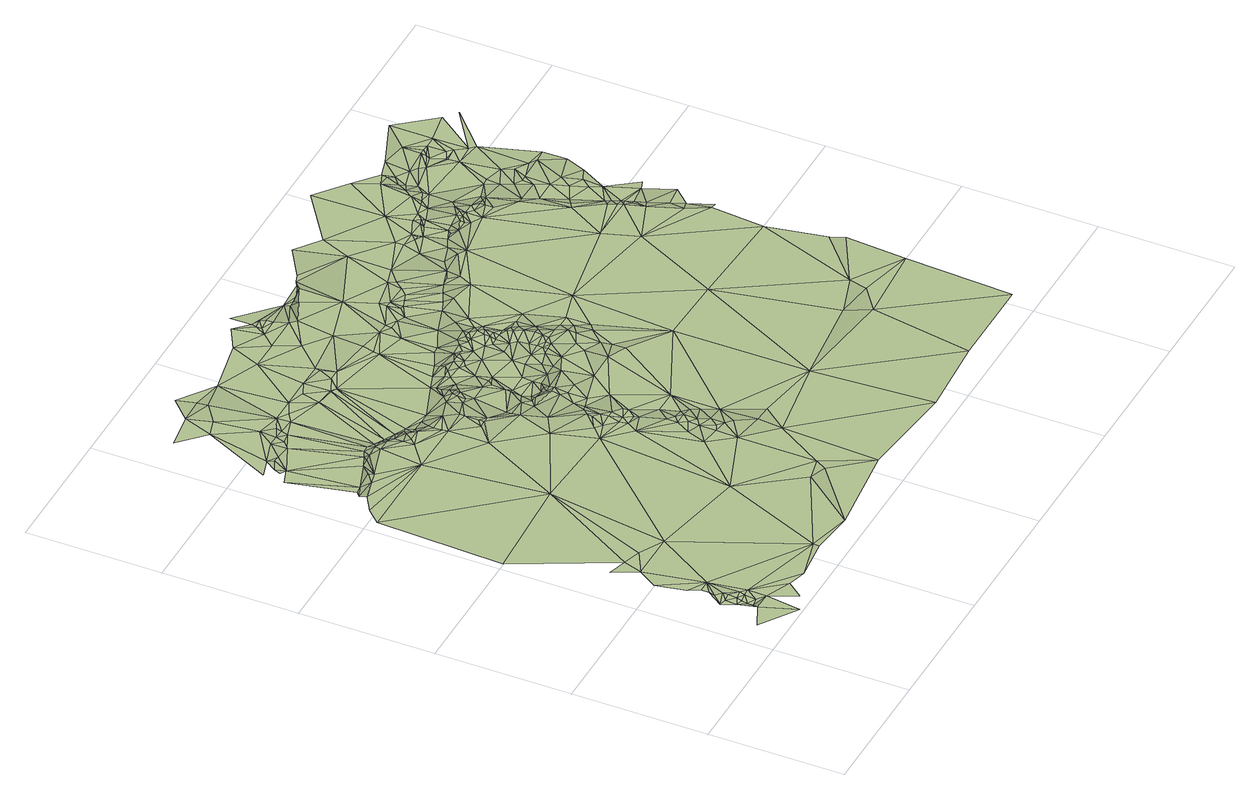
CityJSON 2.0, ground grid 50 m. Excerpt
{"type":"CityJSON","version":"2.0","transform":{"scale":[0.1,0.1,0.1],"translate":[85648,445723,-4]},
"CityObjects":{
"terrain1":{"type":"TINRelief","geometry":[{"type":"CompositeSurface","lod":"1","boundaries":[[[0,1,2]],[[3,4,2]],[[3,2,5]],[[1,6,2]],[[4,7,8]],[[5,2,6]],[[9,4,3]],[[10,7,4]],[[7,11,8]],[[9,10,4]],[[8,12,13]],[[3,5,14]],[[11,12,8]],[[9,3,15]],[[10,16,7]],[[5,6,14]],[[15,3,14]],[[16,11,7]],[[9,15,10]],[[17,16,10]],[[17,10,15]],[[17,11,16]],[[15,14,18]],[[18,14,6]],[[19,13,12]],[[19,12,11]],[[20,21,19]],[[19,21,22]],[[19,22,13]],[[17,15,18]],[[17,19,11]],[[17,18,19]],[[23,24,6]],[[18,6,24]],[[20,19,25]],[[25,26,27]],[[18,24,28]],[[25,29,26]],[[19,30,25]],[[19,18,31]],[[18,28,31]],[[25,30,29]],[[32,26,33]],[[19,31,30]],[[34,32,33]],[[26,29,33]],[[28,35,31]],[[30,33,29]],[[34,36,37]],[[35,38,31]],[[39,40,41]],[[42,39,43]],[[36,40,37]],[[31,44,30]],[[39,41,43]],[[42,43,45]],[[34,33,36]],[[45,43,46]],[[43,41,47]],[[36,41,40]],[[48,46,49]],[[47,41,50]],[[46,43,51]],[[43,47,51]],[[46,52,49]],[[52,53,49]],[[36,50,41]],[[31,38,54]],[[47,50,51]],[[46,55,52]],[[56,57,53]],[[30,58,33]],[[55,53,52]],[[50,59,51]],[[46,51,60]],[[46,61,55]],[[55,62,53]],[[31,54,44]],[[50,63,59]],[[36,64,50]],[[30,44,58]],[[46,60,61]],[[50,64,63]],[[51,59,60]],[[55,61,62]],[[36,33,65]],[[53,62,66]],[[63,60,59]],[[56,53,66]],[[63,67,60]],[[61,60,67]],[[62,61,68]],[[69,67,63]],[[70,56,71]],[[64,69,63]],[[36,72,64]],[[73,62,68]],[[73,66,62]],[[69,74,67]],[[61,67,75]],[[68,61,75]],[[38,76,54]],[[77,69,64]],[[74,75,67]],[[73,68,75]],[[56,66,78]],[[79,74,69]],[[72,80,64]],[[80,77,64]],[[56,78,71]],[[65,33,81]],[[73,82,66]],[[36,83,72]],[[77,84,69]],[[84,79,69]],[[73,75,85]],[[73,85,82]],[[36,65,83]],[[80,86,77]],[[72,87,80]],[[88,84,77]],[[89,79,84]],[[86,88,77]],[[90,76,38]],[[81,33,58]],[[79,91,74]],[[74,91,75]],[[88,89,84]],[[78,66,92]],[[66,82,92]],[[44,54,93]],[[94,86,80]],[[87,94,80]],[[95,87,72]],[[82,85,92]],[[85,75,91]],[[96,88,86]],[[96,89,88]],[[71,78,97]],[[94,98,86]],[[98,96,86]],[[95,94,87]],[[95,72,99]],[[92,85,91]],[[78,92,97]],[[83,99,72]],[[94,100,98]],[[101,94,95]],[[100,96,98]],[[71,97,102]],[[101,100,94]],[[76,93,54]],[[71,102,103]],[[89,104,79]],[[101,95,105]],[[106,96,100]],[[44,107,58]],[[44,93,108]],[[92,91,109]],[[101,106,100]],[[95,99,110]],[[83,65,111]],[[101,105,106]],[[105,95,112]],[[95,110,112]],[[44,113,107]],[[79,104,91]],[[44,108,113]],[[111,65,114]],[[92,109,115]],[[105,116,106]],[[83,117,99]],[[105,112,116]],[[90,93,76]],[[110,99,117]],[[96,118,89]],[[97,92,119]],[[112,110,117]],[[65,81,120]],[[83,111,121]],[[109,91,104]],[[65,120,114]],[[102,97,119]],[[103,102,119]],[[112,117,116]],[[116,122,106]],[[83,123,117]],[[111,114,124]],[[83,121,123]],[[81,58,125]],[[119,92,115]],[[126,96,106]],[[111,124,121]],[[109,104,115]],[[127,124,114]],[[117,122,116]],[[127,121,124]],[[89,118,104]],[[125,58,128]],[[120,127,114]],[[58,107,129]],[[81,130,120]],[[90,131,93]],[[81,125,132]],[[58,133,128]],[[107,113,134]],[[126,106,122]],[[81,132,130]],[[115,104,135]],[[58,129,133]],[[123,136,117]],[[127,137,121]],[[121,137,123]],[[117,136,122]],[[113,108,138]],[[131,108,93]],[[120,139,127]],[[125,128,140]],[[134,113,141]],[[126,118,96]],[[139,142,127]],[[113,138,141]],[[107,134,143]],[[115,135,144]],[[132,125,140]],[[123,137,136]],[[133,145,128]],[[129,107,146]],[[140,128,147]],[[148,135,104]],[[149,127,142]],[[130,150,120]],[[147,128,145]],[[107,143,151]],[[122,136,152]],[[153,138,108]],[[107,151,146]],[[134,141,154]],[[143,134,154]],[[133,129,155]],[[149,137,127]],[[119,115,156]],[[120,157,139]],[[130,132,158]],[[132,140,147]],[[133,155,145]],[[159,141,138]],[[157,142,139]],[[148,104,118]],[[155,129,160]],[[129,146,160]],[[159,138,153]],[[147,145,161]],[[148,144,135]],[[132,147,158]],[[153,108,162]],[[145,155,161]],[[136,137,163]],[[120,150,157]],[[164,154,141]],[[156,115,144]],[[151,143,165]],[[166,141,159]],[[130,158,167]],[[168,143,154]],[[122,152,169]],[[137,170,163]],[[171,108,131]],[[136,172,152]],[[164,141,166]],[[171,162,108]],[[126,122,169]],[[136,163,172]],[[166,159,153]],[[149,170,137]],[[173,147,161]],[[168,165,143]],[[173,158,147]],[[148,118,126]],[[168,154,164]],[[155,174,161]],[[155,160,175]],[[130,176,150]],[[175,160,146]],[[177,146,151]],[[177,151,165]],[[170,178,163]],[[148,179,144]],[[155,175,174]],[[150,180,157]],[[130,167,176]],[[149,178,170]],[[181,142,157]],[[178,172,163]],[[148,126,179]],[[172,182,152]],[[149,142,183]],[[167,158,173]],[[177,175,146]],[[184,165,168]],[[185,180,150]],[[168,164,186]],[[178,187,172]],[[164,166,188]],[[166,153,189]],[[182,190,152]],[[177,165,184]],[[153,162,189]],[[187,182,172]],[[191,152,190]],[[180,192,157]],[[193,173,161]],[[181,183,142]],[[193,161,174]],[[191,169,152]],[[194,131,90]],[[144,179,195]],[[178,196,187]],[[184,168,186]],[[149,197,178]],[[167,173,198]],[[185,150,199]],[[196,182,187]],[[171,189,162]],[[186,164,188]],[[126,200,179]],[[185,201,180]],[[193,174,175]],[[171,131,202]],[[150,176,199]],[[156,144,203]],[[181,157,192]],[[144,195,203]],[[119,156,204]],[[188,166,189]],[[201,192,180]],[[197,196,178]],[[205,190,182]],[[149,183,197]],[[196,205,182]],[[193,198,173]],[[191,190,205]],[[167,198,206]],[[176,167,206]],[[207,175,177]],[[195,179,200]],[[185,208,201]],[[185,199,209]],[[207,177,184]],[[197,205,196]],[[171,202,189]],[[185,209,208]],[[181,192,210]],[[207,184,186]],[[191,211,169]],[[203,195,200]],[[181,210,183]],[[193,175,207]],[[199,176,212]],[[183,213,197]],[[191,205,214]],[[176,206,212]],[[207,186,188]],[[209,199,212]],[[207,188,189]],[[215,192,201]],[[216,206,198]],[[126,169,217]],[[191,214,211]],[[208,209,218]],[[209,212,219]],[[213,220,197]],[[197,221,205]],[[215,210,192]],[[211,222,169]],[[126,217,200]],[[208,215,201]],[[218,209,219]],[[223,183,210]],[[216,212,206]],[[223,213,183]],[[221,214,205]],[[220,221,197]],[[224,198,193]],[[208,218,225]],[[156,203,226]],[[223,220,213]],[[225,218,219]],[[214,227,211]],[[208,225,215]],[[216,198,224]],[[222,217,169]],[[156,228,204]],[[223,210,229]],[[229,210,215]],[[230,219,212]],[[223,221,220]],[[221,231,214]],[[232,222,211]],[[231,227,214]],[[203,200,233]],[[216,230,212]],[[227,232,211]],[[234,202,131]],[[235,225,219]],[[156,226,228]],[[232,236,222]],[[221,237,231]],[[235,215,225]],[[236,238,222]],[[231,239,227]],[[230,235,219]],[[239,232,227]],[[235,229,215]],[[234,189,202]],[[240,200,217]],[[216,224,230]],[[241,221,223]],[[193,207,242]],[[222,238,217]],[[243,231,237]],[[239,236,232]],[[240,244,200]],[[243,239,231]],[[226,203,233]],[[241,237,221]],[[194,234,131]],[[245,223,229]],[[204,228,246]],[[224,193,242]],[[233,200,244]],[[235,247,229]],[[248,238,236]],[[243,249,239]],[[248,236,239]],[[241,243,237]],[[230,250,235]],[[248,239,249]],[[245,241,223]],[[243,251,249]],[[204,246,252]],[[247,245,229]],[[253,217,238]],[[224,254,230]],[[250,255,235]],[[255,247,235]],[[253,238,248]],[[248,249,251]],[[256,207,189]],[[226,257,228]],[[258,251,243]],[[241,258,243]],[[254,250,230]],[[259,248,251]],[[246,228,257]],[[258,259,251]],[[240,217,260]],[[261,247,255]],[[259,262,248]],[[261,245,247]],[[252,246,263]],[[240,260,244]],[[264,253,248]],[[265,255,250]],[[245,266,241]],[[242,207,267]],[[268,217,253]],[[263,246,269]],[[224,270,254]],[[264,248,262]],[[226,233,271]],[[258,262,259]],[[265,250,254]],[[241,272,258]],[[224,242,270]],[[260,233,244]],[[261,255,265]],[[252,263,273]],[[274,269,246]],[[241,266,272]],[[226,271,257]],[[263,269,275]],[[268,260,217]],[[258,276,262]],[[264,268,253]],[[274,246,257]],[[273,263,275]],[[264,262,277]],[[245,278,266]],[[275,269,279]],[[261,280,245]],[[265,254,281]],[[282,276,258]],[[274,279,269]],[[277,262,276]],[[272,282,258]],[[261,265,283]],[[234,256,189]],[[284,272,266]],[[281,254,285]],[[261,283,286]],[[280,278,245]],[[283,265,281]],[[284,266,278]],[[277,276,287]],[[261,286,288]],[[282,287,276]],[[261,288,280]],[[289,254,270]],[[267,207,256]],[[264,277,290]],[[264,290,268]],[[283,281,285]],[[289,285,254]],[[284,291,272]],[[292,282,272]],[[268,293,260]],[[283,294,286]],[[284,278,295]],[[277,287,296]],[[282,297,287]],[[283,285,294]],[[270,242,298]],[[291,292,272]],[[284,295,291]],[[299,300,273]],[[242,267,301]],[[299,273,275]],[[302,288,286]],[[293,303,260]],[[297,296,287]],[[304,297,282]],[[292,304,282]],[[294,302,286]],[[305,233,260]],[[295,278,306]],[[299,275,279]],[[285,307,294]],[[277,296,290]],[[298,242,301]],[[280,308,278]],[[299,279,274]],[[305,271,233]],[[309,291,295]],[[299,274,257]],[[288,310,280]],[[289,270,298]],[[311,293,268]],[[291,312,292]],[[307,302,294]],[[306,278,313]],[[314,234,194]],[[309,295,306]],[[302,315,288]],[[316,257,271]],[[278,308,313]],[[290,311,268]],[[309,312,291]],[[312,304,292]],[[317,296,297]],[[315,310,288]],[[310,308,280]],[[304,317,297]],[[318,285,289]],[[311,303,293]],[[318,307,285]],[[309,306,319]],[[303,305,260]],[[309,319,312]],[[306,313,319]],[[320,302,307]],[[312,321,304]],[[296,322,290]],[[289,298,323]],[[302,324,315]],[[313,308,325]],[[317,322,296]],[[321,317,304]],[[324,310,315]],[[319,321,312]],[[319,313,325]],[[320,324,302]],[[318,289,323]],[[310,326,308]],[[320,307,318]],[[327,298,301]],[[316,299,257]],[[316,271,328]],[[325,308,326]],[[301,267,256]],[[290,329,311]],[[324,330,310]],[[305,328,271]],[[311,331,303]],[[323,298,327]],[[320,330,324]],[[330,326,310]],[[332,317,321]],[[319,333,321]],[[319,325,333]],[[332,322,317]],[[322,334,290]],[[320,318,335]],[[325,326,333]],[[318,323,336]],[[320,335,330]],[[334,329,290]],[[303,337,305]],[[327,301,256]],[[303,331,337]],[[329,331,311]],[[330,333,326]],[[323,327,336]],[[335,318,336]],[[332,334,322]],[[316,328,338]],[[332,321,339]],[[316,338,299]],[[333,339,321]],[[340,331,329]],[[336,327,341]],[[330,339,333]],[[335,342,330]],[[338,343,299]],[[341,327,256]],[[344,340,329]],[[305,345,328]],[[334,344,329]],[[345,338,328]],[[335,336,342]],[[342,339,330]],[[331,346,337]],[[340,346,331]],[[342,336,341]],[[344,346,340]],[[345,343,338]],[[343,347,299]],[[332,348,334]],[[349,346,344]],[[350,344,334]],[[305,337,351]],[[305,352,345]],[[345,347,343]],[[234,353,256]],[[350,349,344]],[[346,351,337]],[[314,354,234]],[[348,350,334]],[[355,346,349]],[[356,332,339]],[[357,341,256]],[[357,342,341]],[[345,352,347]],[[357,339,342]],[[356,348,332]],[[355,358,346]],[[359,349,350]],[[346,358,351]],[[348,359,350]],[[355,349,359]],[[360,234,354]],[[305,361,352]],[[360,353,234]],[[357,356,339]],[[356,359,348]],[[305,351,361]],[[355,362,358]],[[355,359,362]],[[351,358,363]],[[362,363,358]],[[353,357,256]],[[356,362,359]],[[361,364,352]],[[351,363,365]],[[356,366,362]],[[367,363,362]],[[368,362,366]],[[361,351,365]],[[367,365,363]],[[367,362,368]],[[361,369,364]],[[367,368,366]],[[357,370,356]],[[314,371,354]],[[356,370,366]],[[367,372,365]],[[367,366,373]],[[374,361,365]],[[360,354,375]],[[376,369,361]],[[367,377,372]],[[378,365,372]],[[367,373,377]],[[360,379,353]],[[370,373,366]],[[378,374,365]],[[376,361,374]],[[380,357,353]],[[360,375,379]],[[377,381,372]],[[377,373,381]],[[382,370,357]],[[378,372,383]],[[370,381,373]],[[378,384,374]],[[381,385,372]],[[354,386,375]],[[385,383,372]],[[378,383,384]],[[370,387,381]],[[371,386,354]],[[376,374,388]],[[382,357,380]],[[384,383,389]],[[385,389,383]],[[387,385,381]],[[370,390,387]],[[384,389,385]],[[384,388,374]],[[375,386,379]],[[353,379,391]],[[384,385,392]],[[370,393,390]],[[387,394,385]],[[387,390,395]],[[387,395,394]],[[384,392,396]],[[394,397,385]],[[390,394,395]],[[392,385,397]],[[384,396,388]],[[376,388,398]],[[399,393,370]],[[382,399,370]],[[380,353,391]],[[390,400,394]],[[392,397,401]],[[394,402,397]],[[390,393,403]],[[390,404,400]],[[396,392,401]],[[390,403,404]],[[394,400,402]],[[401,397,402]],[[396,405,388]],[[396,401,405]],[[405,401,402]],[[406,403,393]],[[407,400,404]],[[407,402,400]],[[406,404,403]],[[386,408,379]],[[407,404,406]],[[406,393,409]],[[399,409,393]],[[410,405,402]],[[407,410,402]],[[407,406,411]],[[412,388,405]],[[379,408,413]],[[379,413,391]],[[411,406,409]],[[399,414,409]],[[415,405,410]],[[407,411,416]],[[382,417,399]],[[407,416,410]],[[416,411,409]],[[418,398,388]],[[412,405,415]],[[382,380,419]],[[399,420,414]],[[414,421,409]],[[421,416,409]],[[399,422,420]],[[423,415,410]],[[412,424,388]],[[425,421,414]],[[426,410,416]],[[399,427,422]],[[412,415,423]],[[420,425,414]],[[421,426,416]],[[418,388,424]],[[428,423,410]],[[399,417,427]],[[382,429,417]],[[426,428,410]],[[430,421,425]],[[420,430,425]],[[412,423,431]],[[432,420,422]],[[380,391,433]],[[382,434,429]],[[382,419,434]],[[421,435,426]],[[380,436,419]],[[380,437,436]],[[430,435,421]],[[428,431,423]],[[432,430,420]],[[432,422,427]],[[412,431,438]],[[412,438,424]],[[380,433,437]],[[432,435,430]],[[432,427,439]],[[440,427,417]],[[431,441,438]],[[428,441,431]],[[440,417,442]],[[438,443,424]],[[426,444,428]],[[440,439,427]],[[442,417,445]],[[446,443,438]],[[426,435,444]],[[441,446,438]],[[417,429,445]],[[418,424,447]],[[440,442,448]],[[432,444,435]],[[443,449,424]],[[442,445,448]],[[432,439,450]],[[429,434,451]],[[419,436,452]],[[419,453,434]],[[445,429,451]],[[449,447,424]],[[454,443,446]],[[419,452,455]],[[451,434,453]],[[436,437,456]],[[452,436,457]],[[458,439,440]],[[419,455,453]],[[436,459,457]],[[436,456,459]],[[454,449,443]],[[460,441,428]],[[432,450,444]],[[452,457,455]],[[461,446,441]],[[437,433,462]],[[440,448,463]],[[456,437,462]],[[454,447,449]],[[439,464,450]],[[448,445,465]],[[458,464,439]],[[461,454,446]],[[462,433,466]],[[445,451,467]],[[451,453,467]],[[458,440,463]],[[468,453,455]],[[469,428,444]],[[459,468,457]],[[468,455,457]],[[463,448,470]],[[461,441,471]],[[450,472,444]],[[454,473,447]],[[448,465,470]],[[459,456,474]],[[456,462,474]],[[445,467,465]],[[460,471,441]],[[458,475,464]],[[461,473,454]],[[460,428,469]],[[468,467,453]],[[459,474,468]],[[476,458,463]],[[464,477,450]],[[476,475,458]],[[450,477,472]],[[469,444,472]],[[463,470,478]],[[470,465,479]],[[475,480,464]],[[467,479,465]],[[470,479,478]],[[476,480,475]],[[461,471,481]],[[480,477,464]],[[482,467,468]],[[469,472,477]],[[461,483,473]],[[460,481,471]],[[476,463,484]],[[485,479,467]],[[463,478,484]],[[485,478,479]],[[476,486,480]],[[487,460,469]],[[461,481,483]],[[460,488,489]],[[490,488,460]],[[490,460,487]],[[460,489,481]],[[480,486,477]],[[476,484,486]],[[491,478,485]],[[489,492,481]],[[487,469,493]],[[494,488,490]],[[469,477,495]],[[484,478,491]],[[490,487,493]],[[488,496,489]],[[483,481,492]],[[486,495,477]],[[494,490,493]],[[496,492,489]],[[494,496,488]],[[493,469,497]],[[483,492,496]],[[483,498,473]],[[469,495,497]],[[486,484,499]],[[484,491,499]],[[486,499,495]],[[494,493,500]],[[483,496,500]],[[494,500,496]],[[493,497,500]],[[483,500,498]],[[497,501,500]],[[497,495,502]],[[498,500,501]]]}]}
},
"vertices":[
[71,90,31],[207,0,30],[159,130,31],[183,180,12],[162,210,11],[185,160,10],[226,130,30],[161,250,15],[140,260,11],[182,200,15],[184,220,21],[181,270,27],[160,290,23],[161,310,28],[205,160,19],[205,200,25],[184,250,25],[206,220,29],[229,200,29],[206,340,29],[117,490,29],[138,380,29],[162,340,29],[272,30,31],[319,90,30],[162,560,30],[185,630,29],[116,650,29],[385,70,32],[251,610,29],[341,560,30],[540,110,31],[4,990,30],[408,1010,30],[24,1460,30],[544,90,27],[363,1460,30],[72,1510,30],[701,70,29],[138,1580,17],[135,1550,28],[206,1570,29],[162,1600,11],[183,1600,16],[701,490,30],[107,1840,11],[164,1860,11],[247,1600,29],[138,1870,16],[138,1890,25],[251,1580,30],[295,1640,15],[180,1910,26],[160,1930,30],[859,270,31],[206,1910,22],[207,2160,32],[90,1910,30],[747,990,29],[319,1640,20],[340,1660,14],[274,1910,11],[252,1960,29],[341,1640,25],[385,1620,29],[567,1310,29],[295,2020,30],[362,1670,17],[295,1930,16],[387,1640,28],[115,2250,32],[251,2270,29],[453,1530,29],[296,1960,25],[386,1670,18],[342,1940,10],[925,250,26],[432,1620,27],[274,2180,30],[421,1660,11],[453,1570,29],[700,1150,29],[338,1980,26],[568,1460,29],[431,1640,18],[340,1960,18],[453,1600,28],[474,1550,29],[454,1620,21],[456,1640,11],[1039,110,29],[408,1960,10],[385,2000,28],[945,290,30],[498,1580,26],[521,1550,28],[493,1620,12],[340,2230,36],[499,1600,18],[564,1480,29],[520,1600,12],[522,1570,19],[341,2270,32],[318,2340,35],[543,1920,10],[543,1570,14],[535,1600,12],[834,900,29],[948,580,29],[432,1980,19],[563,1510,28],[634,1370,30],[566,1530,27],[878,670,29],[657,1370,35],[476,2000,27],[592,1570,11],[630,1510,30],[612,1910,10],[453,2250,30],[744,1280,31],[655,1440,36],[632,1570,11],[656,1460,37],[656,1390,35],[789,1030,29],[633,1900,10],[680,1370,33],[813,1010,30],[859,940,28],[768,1190,34],[1058,470,28],[837,1080,37],[856,970,28],[903,740,29],[543,1980,25],[701,1530,32],[721,1480,31],[950,660,29],[745,1310,27],[834,1060,36],[946,720,34],[744,1330,24],[926,790,36],[589,2000,30],[857,1010,38],[903,920,32],[854,1040,38],[611,1910,13],[769,1460,22],[811,1260,26],[926,830,38],[723,1550,30],[993,650,35],[944,760,37],[883,970,28],[612,2180,32],[813,1310,24],[858,1100,32],[971,670,35],[903,940,27],[880,1010,39],[1017,630,34],[742,1510,34],[971,740,37],[950,810,38],[991,700,37],[882,1150,25],[972,790,37],[768,1620,13],[746,1480,29],[1062,560,32],[747,1530,35],[882,1110,27],[922,990,31],[927,970,27],[901,1210,30],[972,880,28],[769,1510,29],[657,1930,23],[835,1280,25],[860,1370,16],[766,1550,30],[858,1390,20],[993,810,29],[859,1280,23],[1017,790,27],[770,1530,31],[1037,760,25],[1061,700,26],[768,1580,19],[770,1600,17],[858,1330,12],[971,1060,28],[1400,70,28],[676,1980,29],[788,1530,24],[835,1460,23],[925,1120,27],[902,1240,33],[697,1930,25],[872,1300,12],[1130,560,27],[678,2000,30],[656,2290,32],[813,1550,18],[925,1190,26],[1061,880,25],[904,1280,14],[901,1260,26],[874,1370,12],[836,1600,19],[925,1240,32],[859,1440,22],[837,1580,20],[945,1330,13],[970,1190,26],[858,1850,11],[926,1280,17],[927,1260,27],[881,1460,16],[881,1510,19],[825,1640,11],[905,1460,13],[1039,1150,30],[948,1300,12],[765,2090,32],[859,1600,25],[724,2180,31],[949,1370,12],[1016,1260,31],[882,1570,32],[880,1620,25],[858,2020,32],[1375,520,26],[995,1300,16],[880,1640,17],[905,1560,27],[881,1660,11],[904,1600,34],[855,1870,17],[972,1530,16],[1149,1150,32],[923,1570,32],[858,1910,25],[1017,1440,12],[768,2230,31],[1015,1390,13],[946,1620,30],[926,1600,36],[1038,1300,19],[946,1600,35],[746,2340,32],[945,1690,11],[1084,1290,29],[1040,1340,12],[1373,1020,24],[857,2180,32],[991,1570,23],[969,1600,31],[945,1890,27],[1059,1390,21],[990,1620,35],[792,2270,32],[968,1690,14],[1084,1350,23],[1040,1480,17],[1219,1120,30],[964,1820,12],[791,2250,32],[1152,1240,26],[880,2160,31],[1039,1550,20],[800,2290,29],[838,2230,32],[814,2270,40],[1017,1600,35],[1016,1640,31],[1084,1480,21],[828,2250,40],[1102,1460,24],[1107,1350,28],[1035,1600,34],[1105,1370,27],[1057,1530,19],[1128,1350,33],[1107,1390,27],[1038,1620,37],[1105,1420,25],[1174,1280,26],[1057,1730,10],[1080,1550,30],[1077,1570,35],[993,1870,20],[1129,1370,34],[1082,1530,23],[1062,1640,35],[1062,1620,37],[1215,1210,25],[962,2250,7],[782,2360,44],[1219,1170,26],[1149,1390,41],[990,1890,25],[1084,1600,35],[1036,2070,31],[1106,1530,25],[1152,1370,36],[1129,1490,40],[1101,1550,33],[1150,1460,38],[1038,1870,16],[1102,1580,35],[1124,1510,39],[1692,90,29],[1151,1420,42],[970,2230,6],[1107,1620,26],[1217,1330,36],[1130,1530,27],[1194,1370,37],[1122,1600,26],[1105,1690,24],[1216,1300,33],[1175,1420,37],[1152,1510,31],[1173,1490,27],[1260,1260,29],[971,2200,31],[1072,1860,11],[1194,1440,28],[1083,1930,28],[1144,1660,24],[1196,1510,25],[1151,1760,15],[1240,1370,25],[1260,1330,24],[1084,1960,28],[995,2230,8],[1241,1510,24],[1105,1890,15],[1286,1280,25],[1287,1370,24],[1015,2230,11],[1123,1890,10],[1039,2230,30],[1107,1930,26],[1061,2250,18],[1219,1750,23],[1152,1900,12],[1197,1780,14],[1196,1980,28],[1079,2260,20],[1622,1010,25],[1757,470,29],[1181,1910,11],[1308,1730,25],[1400,1400,25],[1197,1930,17],[1240,1800,14],[1715,560,23],[1260,2160,31],[1284,1820,10],[1217,1960,22],[1107,2270,24],[1262,2000,27],[1331,1780,25],[1353,1840,14],[1310,1820,16],[1216,2340,30],[1467,1820,24],[2028,90,28],[1398,1960,12],[1440,1840,23],[1399,2050,29],[1850,540,28],[1307,2270,30],[1396,1870,11],[1399,2020,29],[1870,610,25],[1780,1330,27],[1466,1890,15],[1737,1460,27],[1444,2000,24],[1463,2020,28],[1489,1990,11],[2050,490,28],[1509,1910,12],[1511,2140,29],[1467,2000,20],[1552,1890,24],[2006,990,24],[1533,2020,21],[1602,1870,27],[1555,1930,10],[1533,1910,16],[1531,2050,27],[1535,2010,11],[1506,2410,28],[1647,1850,25],[1577,1930,14],[1557,2030,19],[1568,2020,12],[1598,1890,26],[1600,1910,26],[1570,2050,27],[1624,1910,27],[1620,1930,27],[2072,720,22],[1647,1910,26],[1628,2040,12],[1641,1930,27],[1647,2110,26],[2047,770,26],[1670,1890,26],[1619,2060,27],[1668,1960,20],[1826,1610,22],[1623,2320,26],[1915,1460,21],[1713,1870,24],[1690,1910,26],[1712,1840,25],[1645,2070,22],[1665,2230,24],[1712,1890,25],[1690,1980,15],[1782,1780,21],[1697,2070,11],[1893,1510,22],[1735,1890,21],[1690,2090,19],[1759,1890,17],[2028,1190,21],[1908,1480,21],[1762,1910,11],[1939,1390,21],[1982,1270,21],[1669,2140,24],[1802,1780,17],[1837,1730,11],[1721,2120,12],[1845,1620,22],[1699,2180,14],[1826,1930,10],[1916,1530,13],[1709,2160,11],[1713,2250,22],[1875,1640,11],[1714,2230,16],[1849,1880,11],[1925,1510,14],[1940,1440,18],[1938,1480,13],[1735,2210,10],[1945,1470,12],[1996,1330,14],[1956,1440,12],[1895,1780,12],[1962,1400,17],[1827,2140,10],[1781,2180,11],[2019,1280,13],[1917,1730,12],[1871,1840,10],[1962,1610,11],[2054,1190,14],[1984,1570,12],[2029,1450,11],[1895,2050,14],[1938,1670,11],[1804,2160,14],[1848,1930,14],[1781,2270,21],[2075,1340,11],[1894,1820,15],[1913,1820,18],[1916,1910,15],[1961,1710,18],[1984,1640,17],[1938,1870,16],[1870,2180,23],[2058,1460,15],[1871,2250,25],[2006,1820,21],[2027,1660,20],[1983,1840,17],[1891,2090,14],[1871,2150,13],[1872,2160,18],[1894,2100,10],[2050,1730,25],[1889,2180,25],[1932,2090,25],[1915,2110,24],[1983,2030,24],[1915,2180,24],[1961,2050,25],[1962,2340,22],[2047,1820,26],[1960,2180,23],[2073,2200,24],[2119,2160,25]
]}
